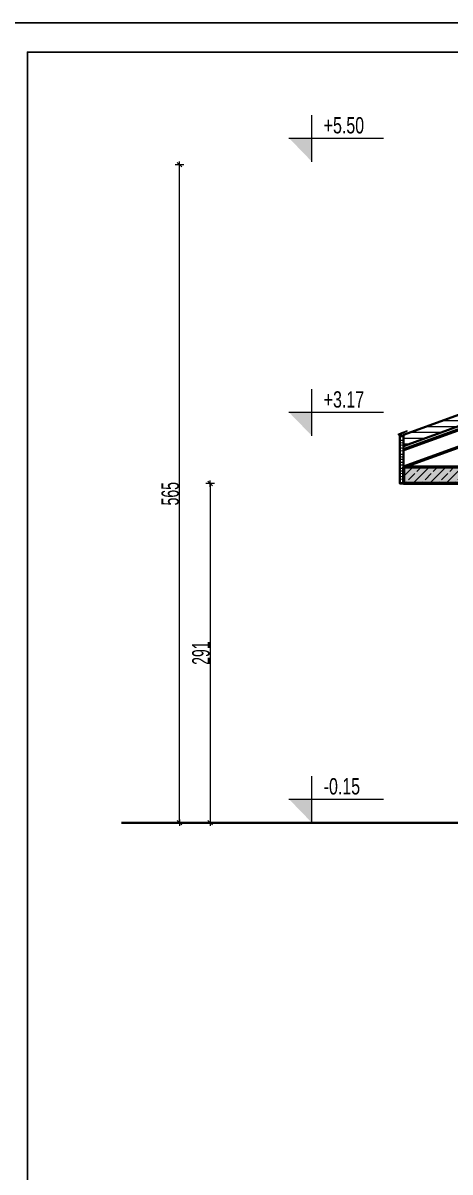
# Model space of a CAD drawing. Extents: x -1929 to 256751, y -18317 to 36108.
# Drawn here: x 134265 to 137931, y -13330 to -3467 of the extents above; entities that cross this region are included whole.
import ezdxf

# ---------------------------------------------------------------- set-up
doc = ezdxf.new("R2010")
doc.units = 0
doc.header["$LTSCALE"] = 5
doc.header["$MEASUREMENT"] = 0
doc.set_wipeout_variables(frame=1)
doc.linetypes.add('Wipeout_Contour', pattern=[100000, 0, -100000])
for name, color, linetype in [('4 _ - Фрагмент - Чертежи.2D Elements', 7, 'Continuous'), ('A-Fill 2D', 7, 'Continuous'), ('A-Slabs', 7, 'Continuous'), ('KEREMIDI', 7, 'Continuous'), ('Structural - Bearing', 7, 'Continuous')]:
    doc.layers.add(name, color=color, linetype=linetype)
doc.layers.add('dimenzija', color=7, linetype='Continuous', lineweight=13)
doc.layers.add('New_Site & Landscape - Terrain_Pen_No__53', color=54, linetype='Continuous', lineweight=25)
doc.styles.add('PLATEIA', font='CGSAPPS.shx', dxfattribs={"width": 0.6})
doc.styles.add('ROM', font='ROMANS.SHX', dxfattribs={"width": 0.7})
doc.dimstyles.new('50', dxfattribs={"dimtxt": 150, "dimasz": 0.5, "dimexe": 0.18, "dimexo": 0.0625, "dimgap": 4, "dimtad": 1, "dimdec": 0, "dimlfac": 0.1, "dimzin": 12, "dimdsep": 46, "dimtxsty": 'PLATEIA', "dimblk": 'A$C321216CB', "dimcen": 0.09, "dimse1": 1, "dimse2": 1, "dimclrd": 256, "dimclrt": 256, "dimadec": 3, "dimazin": 0, "dimtfac": 1, "dimtdec": 0, "dimtix": 1, "dimtmove": 2, "dimatfit": 3, "dimldrblk": 'A$C321216CB', "dimfxl": 1, "dimtolj": 1, "dimtzin": 0, "dimlwd": -1, "dimarcsym": 0})

# ---------------------------------------------------------------- blocks, each defined once
blk = doc.blocks.new('*X12')
at = {"layer": 'A-Fill 2D', "color": 251, "linetype": 'Continuous', "lineweight": 20, "ltscale": 0.01, "true_color": 0x6a6a6a}
for p, q in [((8866, 28295), (8905, 28294)), ((8866, 28232), (8890, 28232)), ((8890, 28232), (8926, 28231)), ((8905, 28294), (8926, 28292)), ((8866, 28151), (8888, 28150)), ((8866, 28101), (8895, 28099)), ((8866, 28053), (8926, 28049)), ((8867, 28191), (8926, 28190)), ((8888, 28150), (8926, 28148)), ((8895, 28099), (8924, 28096)), ((8924, 28096), (8926, 28096)), ((8866, 27991), (8926, 27991)), ((8866, 27950), (8901, 27949)), ((8866, 27909), (8912, 27906)), ((8866, 27857), (8881, 27856)), ((8881, 27856), (8910, 27853)), ((8901, 27949), (8926, 27948)), ((8910, 27853), (8926, 27852)), ((8912, 27906), (8926, 27905)), ((8866, 27810), (8916, 27807)), ((8866, 27751), (8883, 27750)), ((8866, 27708), (8926, 27706)), ((8866, 27666), (8869, 27666)), ((8869, 27666), (8926, 27662)), ((8883, 27750), (8926, 27750)), ((8916, 27807), (8926, 27806)), ((8866, 27613), (8868, 27613)), ((8866, 27567), (8873, 27567)), ((8866, 27510), (8920, 27509)), ((8868, 27613), (8897, 27610)), ((8873, 27567), (8926, 27562)), ((8897, 27610), (8926, 27607)), ((8920, 27509), (8926, 27509))]:
    blk.add_line(p, q, dxfattribs=at)
blk = doc.blocks.new('A$C321216CB')
for p, q in [((-54, 0), (54, 0)), ((-38, -38), (38, 38)), ((0, -75), (0, 75))]:
    blk.add_line(p, q)
blk = doc.blocks.new('*D221')
at = {"layer": 'Defpoints', "color": 0, "transparency": 16777216}
for p in [(136967.9, -7420.4), (135872, -10332.2), (136182.7, -10332.2)]:
    blk.add_point(p, dxfattribs=at)
at = {"layer": 'dimenzija', "transparency": 16777216}
blk.add_line((135872, -7420.9), (135872, -10331.7), dxfattribs=at)
at = {"layer": 'dimenzija', "transparency": 16777216, "xscale": 0.5, "yscale": 0.5, "zscale": 0.5}
for p, rotation in [((135872, -7420.4), 90), ((135872, -10332.2), 270)]:
    blk.add_blockref('A$C321216CB', p, dxfattribs=dict(at, rotation=rotation))
at = {"layer": 'dimenzija', "transparency": 16777216, "insert": (135793, -8876.3), "char_height": 150, "attachment_point": 5, "rotation": 90, "style": 'PLATEIA'}
blk.add_mtext('\\A1;291', dxfattribs=at)
blk = doc.blocks.new('*D222')
at = {"layer": 'Defpoints', "color": 0, "transparency": 16777216}
for p in [(135608.8, -4683.8), (143341.8, -4683.8), (135567, -10332.2)]:
    blk.add_point(p, dxfattribs=at)
at = {"layer": 'dimenzija', "transparency": 16777216}
blk.add_line((135608.8, -10331.7), (135608.8, -4684.3), dxfattribs=at)
at = {"layer": 'dimenzija', "transparency": 16777216, "xscale": 0.5, "yscale": 0.5, "zscale": 0.5}
for p, rotation in [((135608.8, -4683.8), 90), ((135608.8, -10332.2), 270)]:
    blk.add_blockref('A$C321216CB', p, dxfattribs=dict(at, rotation=rotation))
at = {"layer": 'dimenzija', "transparency": 16777216, "insert": (135529.8, -7508), "char_height": 150, "attachment_point": 5, "rotation": 90, "style": 'PLATEIA'}
blk.add_mtext('\\A1;565', dxfattribs=at)

msp = doc.modelspace()

# ---------------------------------------------------------------- hatches: boundary and pattern name
h = msp.add_hatch(color=256)
h.dxf.hatch_style = 2
h.paths.add_polyline_path([(136744.9, -4657.7), (136548, -4454.5), (136744.9, -4454.5)])
h = msp.add_hatch(color=256)
h.dxf.hatch_style = 2
h.paths.add_polyline_path([(136744.9, -7011.2), (136548, -6808), (136744.9, -6808)])
h = msp.add_hatch(color=256)
h.dxf.hatch_style = 2
h.paths.add_polyline_path([(136744.9, -10332.2), (136548, -10129), (136744.9, -10129)])

# ---------------------------------------------------------------- linework, layer by layer
at = {"color": 0, "lineweight": 5}
for points in [[(136744.9, -4657.7), (136744.9, -4257.7)], [(136548, -4454.5), (136744.9, -4454.5)], [(136744.9, -4454.5), (137360.8, -4454.5)], [(136744.9, -7011.2), (136744.9, -6611.2)], [(136548, -6808), (136744.9, -6808)], [(136744.9, -6808), (137360.8, -6808)], [(136744.9, -10332.2), (136744.9, -9932.2)], [(136548, -10129), (136744.9, -10129)], [(136744.9, -10129), (137360.8, -10129)]]:
    msp.add_lwpolyline(points, dxfattribs=at)
at = {"layer": 'New_Site & Landscape - Terrain_Pen_No__53', "color": 54, "linetype": 'Continuous', "lineweight": 35, "flags": 128}
msp.add_lwpolyline([(138030.1, -10332.2), (135109.6, -10332.2)], dxfattribs=at)
at = {"layer": 'Structural - Bearing', "color": 7, "linetype": 'Continuous', "lineweight": 50, "ltscale": 0.01}
msp.add_line((138030.1, -7420.4), (137530.1, -7420.4), dxfattribs=at)

# ---------------------------------------------------------------- texts
at = {"color": 0, "char_height": 140, "attachment_point": 1, "style": 'ROM'}
for s, insert in [('{\\fHelvetica|b0|i0|c0|p1;+5.50}', (136846.5, -4275.1)), ('{\\fHelvetica|b0|i0|c0|p1;+3.17}', (136846.5, -6628.5)), ('{\\fHelvetica|b0|i0|c0|p1;-0.15}', (136846.5, -9949.5))]:
    msp.add_mtext(s, dxfattribs=dict(at, insert=insert))

# ---------------------------------------------------------------- dimensions: what is measured, and where the dimension line sits
at = {"layer": 'dimenzija'}
dim = msp.add_linear_dim(base=(135872, -10332.2), p1=(136967.9, -7420.4), p2=(136182.7, -10332.2), angle=90, dimstyle='50', dxfattribs=at)
dim.commit()
dim.dimension.update_dxf_attribs({"geometry": '*D221', "text_midpoint": (135793, -8876.3)})

# ---------------------------------------------------------------- wipeouts: each hides what was drawn before it
at = {"color": 254, "linetype": 'Wipeout_Contour', "lineweight": 0, "ltscale": 286805.324832}
msp.add_wipeout([(143904, -4960.5), (137530.1, -7280.4), (151830.1, -7280.4), (151304, -7088.9), (150504, -7088.9), (146707.2, -5707), (144656.2, -4960.5)], dxfattribs=at).dxf.layer = 'KEREMIDI'

# ---------------------------------------------------------------- next in the draw order: hatches: boundary and pattern name
at = {"layer": 'Structural - Bearing', "linetype": 'Continuous', "lineweight": 15}
msp.add_hatch(color=9, dxfattribs=at).paths.add_polyline_path([(137530.1, -7280.4), (137530.1, -7420.4), (138030.1, -7420.4), (138030.1, -7280.4)])
at = {"layer": 'Structural - Bearing', "linetype": 'Continuous', "lineweight": 13, "true_color": 0x2b2b2b}
h = msp.add_hatch(dxfattribs=at)
h.set_pattern_fill('1_СТОМАНОБЕТОН_0001', color=250, scale=0.5, style=0, pattern_type=2)
h.set_pattern_definition([(45, (142913.35, -10180.42), (-70.7107, 70.7107), []), (45, (142877.99, -10145.07), (-70.7107, 70.7107), [75, -25])])
h.paths.add_polyline_path([(137530.1, -7280.4), (137530.1, -7420.4), (138030.1, -7420.4), (138030.1, -7280.4)])

# ---------------------------------------------------------------- next in the draw order: linework, layer by layer
at = {"layer": 'Structural - Bearing', "color": 7, "linetype": 'Continuous', "lineweight": 50, "ltscale": 0.01}
for p, q in [((137530.1, -7280.4), (137530.1, -7420.4)), ((138030.1, -7280.4), (137530.1, -7280.4))]:
    msp.add_line(p, q, dxfattribs=at)

# ---------------------------------------------------------------- next in the draw order: wipeouts: each hides what was drawn before it
at = {"color": 254, "linetype": 'Wipeout_Contour', "lineweight": 0, "ltscale": 130659.4118}
msp.add_wipeout([(137530.1, -7099.5), (137530.1, -7131.4), (141853, -5558), (141853, -5526.1)], dxfattribs=at).dxf.layer = 'KEREMIDI'

# ---------------------------------------------------------------- next in the draw order: wipeouts: each hides what was drawn before it
at = {"color": 254, "linetype": 'Wipeout_Contour', "lineweight": 0, "ltscale": 137946.404197}
msp.add_wipeout([(143904, -4683.8), (137530.1, -7003.7), (137530.1, -7099.5), (143904, -4779.6)], dxfattribs=at).dxf.layer = 'KEREMIDI'

# ---------------------------------------------------------------- next in the draw order: hatches: boundary and pattern name
at = {"layer": 'KEREMIDI', "linetype": 'Continuous', "lineweight": 15, "true_color": 0xbf8080}
h = msp.add_hatch(dxfattribs=at)
h.set_pattern_fill('ROOF_TILE_0001', color=23, scale=0.5, style=0, pattern_type=2)
h.set_pattern_definition([(0, (142913.347, -10180.42), (0, 50), [])])
h.paths.add_polyline_path([(143904, -4683.8), (137530.1, -7003.7), (137530.1, -7099.5), (143904, -4779.6)])

# ---------------------------------------------------------------- next in the draw order: linework, layer by layer
at = {"color": 250, "linetype": 'Continuous', "lineweight": 13, "ltscale": 0.01, "true_color": 0x2b2b2b, "flags": 128}
for points in [[(137515.1, -6986.3), (137483.5, -6998.9)], [(137485.3, -7003.2), (137516.8, -6990.6)], [(137561.5, -6967.8), (137515.1, -6986.3)], [(137516.8, -6990.6), (137563.2, -6972.1)]]:
    msp.add_lwpolyline(points, dxfattribs=at)
at = {"color": 7, "linetype": 'Continuous', "lineweight": 35, "ltscale": 0.01, "flags": 128}
msp.add_lwpolyline([(137530.1, -7420.4), (137500.1, -7420.4), (137500.1, -7009), (137530.1, -7009)], close=True, dxfattribs=at)
at = {"layer": '4 _ - Фрагмент - Чертежи.2D Elements', "color": 7, "linetype": 'Continuous', "lineweight": 25, "ltscale": 0.01}
msp.add_lwpolyline([(154052.7, -3467.1), (133052.7, -3467.1), (133052.7, -18317.1), (154052.7, -18317.1)], close=True, dxfattribs=at)
at = {"layer": '4 _ - Фрагмент - Чертежи.2D Elements', "linetype": 'Continuous', "lineweight": 25, "ltscale": 0.01}
msp.add_lwpolyline([(134302.7, -18067.1), (153802.7, -18067.1), (153802.7, -3717.1), (134302.7, -3717.1)], close=True, dxfattribs=at)
at = {"layer": 'A-Slabs', "color": 7, "linetype": 'Continuous', "lineweight": 35, "ltscale": 0.01}
msp.add_line((137500.1, -7131.4), (137500.1, -7181.4), dxfattribs=at)
at = {"layer": 'KEREMIDI', "color": 7, "linetype": 'Continuous', "lineweight": 35, "ltscale": 0.01}
for p, q in [((143904, -4683.8), (137530.1, -7003.7)), ((143904, -4779.6), (137530.1, -7099.5))]:
    msp.add_line(p, q, dxfattribs=at)
at = {"layer": 'KEREMIDI', "color": 7, "linetype": 'Continuous', "lineweight": 25, "ltscale": 0.01}
msp.add_line((143904, -4779.6), (137530.1, -7099.5), dxfattribs=at)
at = {"layer": 'KEREMIDI', "color": 7, "linetype": 'Continuous', "lineweight": 50, "ltscale": 0.01}
for p, q in [((143904, -4811.5), (137530.1, -7131.4)), ((143904, -4960.5), (137530.1, -7280.4))]:
    msp.add_line(p, q, dxfattribs=at)
at = {"layer": 'KEREMIDI', "linetype": 'Continuous', "lineweight": 13, "ltscale": 0.01, "flags": 128}
msp.add_lwpolyline([(137530.1, -7003.7), (137530.1, -7099.5), (137530.1, -7131.4), (137530.1, -7280.4)], dxfattribs=at)

# ---------------------------------------------------------------- next in the draw order: block references
at = {"color": 251, "linetype": 'Continuous', "lineweight": 20, "ltscale": 0.01, "true_color": 0x4e4e4e, "xscale": 0.4999999716436282, "yscale": 0.4999999716436282, "zscale": 0.4999999716436282}
msp.add_blockref('*X12', (133067.1, -21164.7), dxfattribs=at)

# ---------------------------------------------------------------- next in the draw order: dimensions: what is measured, and where the dimension line sits
at = {"layer": 'dimenzija'}
dim = msp.add_linear_dim(base=(135608.8, -4683.8), p1=(135567, -10332.2), p2=(143341.8, -4683.8), angle=90, dimstyle='50', dxfattribs=at)
dim.commit()
dim.dimension.update_dxf_attribs({"geometry": '*D222', "text_midpoint": (135529.8, -7508)})

doc.saveas('drawing.dxf')
